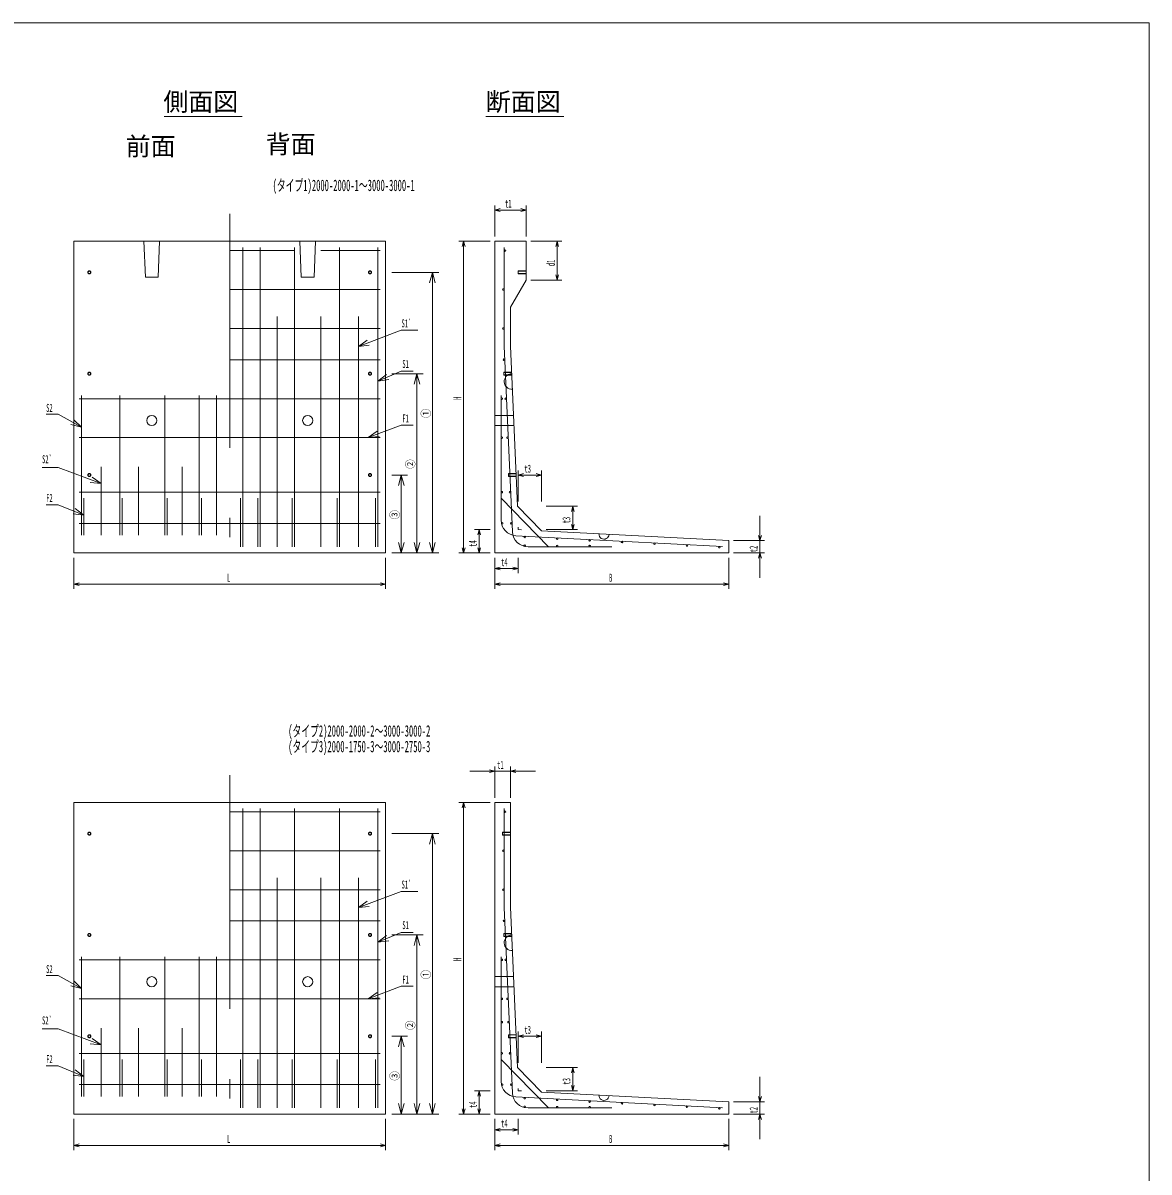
# Model space of a CAD drawing. Units: millimetres, scale not verified. Extents: x 105 to 20295, y 75 to 14175.
# Drawn here: x 13074 to 20295, y 6804 to 14175 of the extents above; entities that cross this region are included whole.
import ezdxf
from ezdxf.enums import TextEntityAlignment as Align

# ---------------------------------------------------------------- set-up
doc = ezdxf.new("R2010")
doc.units = ezdxf.units.MM
doc.header["$LTSCALE"] = 50
for name, pattern in [('USER1', [50.5, 30, -9, 2.5, -9]), ('USER2', [8, 6, -2]), ('USER3', [12.6, 8.4, -4.2])]:
    doc.linetypes.add(name, pattern=pattern)
doc.layers.add('1', color=7, linetype='Continuous', lineweight=18)
doc.layers.add('128', color=7, linetype='Continuous', lineweight=18)
doc.styles.add('ＭＳ ゴシック', font='')
doc.styles.get('ＭＳ ゴシック').set_extended_font_data('MS Gothic')

msp = doc.modelspace()

# ---------------------------------------------------------------- linework, layer by layer
at = {"layer": '1'}
for p, q in [((20295, 14175), (105, 14175)), ((20295, 75), (20295, 14175)), ((16100, 13005), (16100, 12805)), ((16100, 12975), (16133.81, 12984.06)), ((16100, 12975), (16300, 12975)), ((16100, 12975), (16133.81, 12965.94)), ((16300, 12975), (16266.19, 12984.06)), ((16300, 12975), (16266.19, 12965.94)), ((16300, 13005), (16300, 12805)), ((15870, 12775), (16070, 12775)), ((15900, 12775), (15890.94, 12741.19)), ((15900, 12775), (15900, 10775)), ((15900, 12775), (15909.06, 12741.19)), ((16530, 12775), (16330, 12775)), ((16500, 12775), (16490.94, 12741.19)), ((16500, 12775), (16500, 12525)), ((16500, 12775), (16509.06, 12741.19)), ((15740, 12575), (15440, 12575)), ((15700, 12575), (15681.88, 12507.39)), ((15700, 10775), (15700, 12575)), ((15700, 12575), (15718.12, 12507.39)), ((16500, 12525), (16490.94, 12558.81)), ((16500, 12525), (16509.06, 12558.81)), ((16530, 12525), (16330, 12525)), ((15225, 12100.36), (15500, 12203.55)), ((15500, 12203.55), (15606.85, 12203.55)), ((15225, 12100.36), (15281.94, 12141.07)), ((15225, 12100.36), (15294.67, 12107.15)), ((15350, 11877.53), (15500, 11940.93)), ((15350, 11877.53), (15405.23, 11920.54)), ((15350, 11877.53), (15419.33, 11887.16)), ((15640, 11925), (15440, 11925)), ((15500, 11940.93), (15576.9, 11940.93)), ((15600, 11925), (15581.88, 11857.39)), ((15600, 10775), (15600, 11925)), ((15600, 11925), (15618.12, 11857.39)), ((13300, 11664.89), (13223.1, 11664.89)), ((13450, 11581.57), (13300, 11664.89)), ((13450, 11581.57), (13382.09, 11598.56)), ((13450, 11581.57), (13399.69, 11630.24)), ((15288.78, 11515), (15500, 11595.88)), ((15500, 11595.88), (15576.9, 11595.88)), ((15288.78, 11515), (15345.45, 11556.1)), ((15288.78, 11515), (15358.4, 11522.26)), ((13300, 11323.59), (13196.85, 11323.59)), ((13575, 11220.4), (13300, 11323.59)), ((16250, 11305), (16250, 11105)), ((16250, 11275), (16283.81, 11284.06)), ((16400, 11275), (16366.19, 11284.06)), ((16400, 11305), (16400, 11105)), ((13575, 11220.4), (13505.33, 11227.19)), ((13575, 11220.4), (13518.06, 11261.12)), ((15540, 11275), (15440, 11275)), ((15500, 11275), (15481.88, 11207.39)), ((15500, 10775), (15500, 11275)), ((15500, 11275), (15518.12, 11207.39)), ((16250, 11275), (16400, 11275)), ((16250, 11275), (16283.81, 11265.94)), ((16400, 11275), (16366.19, 11265.94)), ((13300, 11084.76), (13223.1, 11084.76)), ((13465, 11017.53), (13300, 11084.76)), ((13465, 11017.53), (13409.22, 11059.82)), ((16630, 11075), (16430, 11075)), ((16600, 11075), (16590.94, 11041.19)), ((16600, 11075), (16600, 10925)), ((16600, 11075), (16609.06, 11041.19)), ((13465, 11017.53), (13395.55, 11026.26)), ((17800, 11014.38), (17800, 10615)), ((15970, 10925), (16070, 10925)), ((16000, 10925), (15990.94, 10891.19)), ((16000, 10775), (16000, 10925)), ((16000, 10925), (16009.06, 10891.19)), ((16630, 10925), (16430, 10925)), ((16600, 10925), (16590.94, 10958.81)), ((16600, 10925), (16609.06, 10958.81)), ((15500, 10775), (15481.88, 10842.61)), ((15500, 10775), (15518.12, 10842.61)), ((15600, 10775), (15581.88, 10842.61)), ((15600, 10775), (15618.12, 10842.61)), ((15700, 10775), (15681.88, 10842.61)), ((15700, 10775), (15718.12, 10842.61)), ((17830, 10854.38), (17630, 10854.38)), ((17800, 10854.38), (17790.94, 10888.19)), ((17800, 10854.38), (17809.06, 10888.19)), ((15740, 10775), (15440, 10775)), ((15640, 10775), (15440, 10775)), ((15540, 10775), (15440, 10775)), ((15870, 10775), (16070, 10775)), ((15900, 10775), (15890.94, 10808.81)), ((15900, 10775), (15909.06, 10808.81)), ((15970, 10775), (16070, 10775)), ((16000, 10775), (15990.94, 10808.81)), ((16000, 10775), (16009.06, 10808.81)), ((17830, 10775), (17630, 10775)), ((17800, 10775), (17790.94, 10741.19)), ((17800, 10775), (17809.06, 10741.19)), ((13400, 10545), (13400, 10745)), ((15400, 10545), (15400, 10745)), ((16100, 10545), (16100, 10745)), ((16100, 10645), (16100, 10745)), ((16250, 10645), (16250, 10745)), ((17600, 10545), (17600, 10745)), ((16100, 10675), (16133.81, 10684.06)), ((16100, 10675), (16250, 10675)), ((16100, 10675), (16133.81, 10665.94)), ((16250, 10675), (16216.19, 10684.06)), ((16250, 10675), (16216.19, 10665.94)), ((13400, 10575), (13433.81, 10584.06)), ((15400, 10575), (13400, 10575)), ((13400, 10575), (13433.81, 10565.94)), ((15400, 10575), (15366.19, 10584.06)), ((15400, 10575), (15366.19, 10565.94)), ((16100, 10575), (16133.81, 10584.06)), ((16100, 10575), (17600, 10575)), ((16100, 10575), (16133.81, 10565.94)), ((17600, 10575), (17566.19, 10584.06)), ((17600, 10575), (17566.19, 10565.94)), ((15940, 9375), (16360, 9375)), ((16100, 9375), (16066.19, 9384.06)), ((16100, 9375), (16066.19, 9365.94)), ((16100, 9405), (16100, 9205)), ((16200, 9405), (16200, 9205)), ((16200, 9375), (16233.81, 9384.06)), ((16200, 9375), (16233.81, 9365.94)), ((15870, 9175), (16070, 9175)), ((15900, 9175), (15890.94, 9141.19)), ((15900, 9175), (15900, 7175)), ((15900, 9175), (15909.06, 9141.19)), ((15740, 8975), (15440, 8975)), ((15700, 8975), (15681.88, 8907.39)), ((15700, 7175), (15700, 8975)), ((15700, 8975), (15718.12, 8907.39)), ((15225, 8500.36), (15500, 8603.55)), ((15500, 8603.55), (15606.85, 8603.55)), ((15225, 8500.36), (15281.94, 8541.07)), ((15225, 8500.36), (15294.67, 8507.15)), ((15350, 8277.53), (15500, 8340.93)), ((15500, 8340.93), (15576.9, 8340.93)), ((15350, 8277.53), (15405.23, 8320.54)), ((15350, 8277.53), (15419.33, 8287.16)), ((15640, 8325), (15440, 8325)), ((15600, 8325), (15581.88, 8257.39)), ((15600, 7175), (15600, 8325)), ((15600, 8325), (15618.12, 8257.39)), ((13300, 8064.89), (13223.1, 8064.89)), ((13450, 7981.57), (13300, 8064.89)), ((13450, 7981.57), (13382.09, 7998.56)), ((13450, 7981.57), (13399.69, 8030.24)), ((15288.78, 7915), (15500, 7995.88)), ((15500, 7995.88), (15576.9, 7995.88)), ((15288.78, 7915), (15345.45, 7956.1)), ((15288.78, 7915), (15358.4, 7922.26)), ((13300, 7723.59), (13196.85, 7723.59)), ((13575, 7620.4), (13300, 7723.59)), ((15540, 7675), (15440, 7675)), ((15500, 7675), (15481.88, 7607.39)), ((15500, 7175), (15500, 7675)), ((15500, 7675), (15518.12, 7607.39)), ((16250, 7705), (16250, 7505)), ((16250, 7675), (16283.81, 7684.06)), ((16250, 7675), (16400, 7675)), ((16250, 7675), (16283.81, 7665.94)), ((16400, 7675), (16366.19, 7684.06)), ((16400, 7675), (16366.19, 7665.94)), ((16400, 7705), (16400, 7505)), ((13575, 7620.4), (13505.33, 7627.19)), ((13575, 7620.4), (13518.06, 7661.12)), ((13300, 7484.76), (13223.1, 7484.76)), ((13465, 7417.53), (13300, 7484.76)), ((13465, 7417.53), (13409.22, 7459.82)), ((16630, 7475), (16430, 7475)), ((16600, 7475), (16590.94, 7441.19)), ((16600, 7475), (16600, 7325)), ((16600, 7475), (16609.06, 7441.19)), ((13465, 7417.53), (13395.55, 7426.26)), ((17800, 7414.38), (17800, 7015)), ((15970, 7325), (16070, 7325)), ((16000, 7325), (15990.94, 7291.19)), ((16000, 7175), (16000, 7325)), ((16000, 7325), (16009.06, 7291.19)), ((16630, 7325), (16430, 7325)), ((16600, 7325), (16590.94, 7358.81)), ((16600, 7325), (16609.06, 7358.81)), ((15500, 7175), (15481.88, 7242.61)), ((15500, 7175), (15518.12, 7242.61)), ((15600, 7175), (15581.88, 7242.61)), ((15600, 7175), (15618.12, 7242.61)), ((15700, 7175), (15681.88, 7242.61)), ((15700, 7175), (15718.12, 7242.61)), ((17830, 7254.38), (17630, 7254.38)), ((17800, 7254.38), (17790.94, 7288.19)), ((17800, 7254.38), (17809.06, 7288.19)), ((15740, 7175), (15440, 7175)), ((15640, 7175), (15440, 7175)), ((15540, 7175), (15440, 7175)), ((15870, 7175), (16070, 7175)), ((15900, 7175), (15890.94, 7208.81)), ((15900, 7175), (15909.06, 7208.81)), ((15970, 7175), (16070, 7175)), ((16000, 7175), (15990.94, 7208.81)), ((16000, 7175), (16009.06, 7208.81)), ((17830, 7175), (17630, 7175)), ((17800, 7175), (17790.94, 7141.19)), ((17800, 7175), (17809.06, 7141.19)), ((13400, 6945), (13400, 7145)), ((15400, 6945), (15400, 7145)), ((16100, 6945), (16100, 7145)), ((16100, 7045), (16100, 7145)), ((16100, 7075), (16133.81, 7084.06)), ((16250, 7075), (16216.19, 7084.06)), ((16250, 7045), (16250, 7145)), ((17600, 6945), (17600, 7145)), ((16100, 7075), (16250, 7075)), ((16100, 7075), (16133.81, 7065.94)), ((16250, 7075), (16216.19, 7065.94)), ((13400, 6975), (13433.81, 6984.06)), ((15400, 6975), (13400, 6975)), ((13400, 6975), (13433.81, 6965.94)), ((15400, 6975), (15366.19, 6984.06)), ((15400, 6975), (15366.19, 6965.94)), ((16100, 6975), (16133.81, 6984.06)), ((16100, 6975), (17600, 6975)), ((16100, 6975), (16133.81, 6965.94)), ((17600, 6975), (17566.19, 6984.06)), ((17600, 6975), (17566.19, 6965.94))]:
    msp.add_line(p, q, dxfattribs=at)
at = {"layer": '1', "linetype": 'USER2'}
for p, q in [((16300, 12585), (16250, 12585)), ((16250, 12585), (16250, 12565)), ((16300, 12583), (16250, 12583)), ((16300, 12567), (16250, 12567)), ((16300, 12565), (16250, 12565)), ((16207.88, 11935), (16157.88, 11935)), ((16157.88, 11935), (16157.88, 11915)), ((16207.52, 11933), (16157.88, 11933)), ((16208.23, 11917), (16157.88, 11917)), ((16157.88, 11915), (16208.32, 11915)), ((16236.37, 11285), (16186.81, 11285)), ((16186.81, 11285), (16186.81, 11265)), ((16236.46, 11283), (16186.81, 11283)), ((16237.17, 11267), (16186.81, 11267)), ((16186.81, 11265), (16237.26, 11265)), ((16200, 8985), (16150, 8985)), ((16150, 8985), (16150, 8965)), ((16200, 8983), (16150, 8983)), ((16200, 8967), (16150, 8967)), ((16200, 8965), (16150, 8965)), ((16207.88, 8335), (16157.88, 8335)), ((16157.88, 8335), (16157.88, 8315)), ((16207.52, 8333), (16157.88, 8333)), ((16208.23, 8317), (16157.88, 8317)), ((16157.88, 8315), (16208.32, 8315)), ((16236.37, 7685), (16186.81, 7685)), ((16186.81, 7685), (16186.81, 7665)), ((16236.46, 7683), (16186.81, 7683)), ((16237.17, 7667), (16186.81, 7667)), ((16186.81, 7665), (16237.26, 7665))]:
    msp.add_line(p, q, dxfattribs=at)
for centre, radius in [((13500, 12575), 10), ((13500, 12575), 8), ((15300, 12575), 10), ((15300, 12575), 8), ((13500, 11925), 10), ((13500, 11925), 8), ((15300, 11925), 10), ((15300, 11925), 8), ((13500, 11275), 10), ((13500, 11275), 8), ((15300, 11275), 10), ((15300, 11275), 8), ((13500, 8975), 10), ((13500, 8975), 8), ((15300, 8975), 10), ((15300, 8975), 8), ((13500, 8325), 10), ((13500, 8325), 8), ((15300, 8325), 10), ((15300, 8325), 8), ((13500, 7675), 10), ((13500, 7675), 8), ((15300, 7675), 10), ((15300, 7675), 8)]:
    msp.add_circle(centre, radius, dxfattribs=at)
at = {"layer": '128'}
for p, q in [((13979.92, 13575), (14479.92, 13575)), ((16042, 13575.86), (16542, 13575.86)), ((13400, 12775), (13400, 10775)), ((13400, 12775), (15400, 12775)), ((13400, 12775), (15400, 12775)), ((13400, 12775), (15400, 12775)), ((13400, 12775), (15400, 12775)), ((13400, 12775), (15400, 12775)), ((13400, 12775), (15400, 12775)), ((13400, 12775), (15400, 12775)), ((13400, 12775), (15400, 12775)), ((15400, 12775), (15400, 10775)), ((16100, 12775), (16100, 10775)), ((16200, 12775), (16100, 12775)), ((16200, 12775), (16300, 12775)), ((16300, 12775), (16300, 12525)), ((14400, 12715), (14815, 12715)), ((14485, 12735), (14485, 10815)), ((14595, 12735), (14595, 10815)), ((14815, 12735), (14815, 10815)), ((14985, 12715), (15365, 12715)), ((15105, 12735), (15105, 10815)), ((15350, 12735), (15350, 10815)), ((16160, 12735), (16160, 12101.11)), ((14400, 12465), (15365, 12465)), ((16300, 12525), (16200, 12352)), ((16200, 12352), (16200, 12102)), ((14705, 12292), (14705, 10815)), ((14985, 12292), (14985, 10815)), ((15225, 12292), (15225, 10815)), ((14400, 12215), (15365, 12215)), ((16212.99, 10910.55), (16160, 12101.11)), ((16200, 12102), (16245.71, 11075)), ((14400, 12015), (15365, 12015)), ((13435, 11765), (15365, 11765)), ((13450, 11785), (13450, 10888.41)), ((13695, 11785), (13695, 10888.41)), ((13985, 11785), (13985, 10888.41)), ((14205, 11785), (14205, 10888.41)), ((14315, 11785), (14315, 10888.41)), ((16140, 10985.61), (16140, 11785)), ((16100, 11657.5), (16219.79, 11657.5)), ((16100, 11592.5), (16222.68, 11592.5)), ((13435, 11515), (15365, 11515)), ((13575, 11327), (13575, 10888.41)), ((13815, 11327), (13815, 10888.41)), ((14095, 11327), (14095, 10888.41)), ((13435, 11165), (15365, 11165)), ((13465, 11125.93), (13465, 10888.41)), ((13710, 11125.93), (13710, 10888.41)), ((14000, 11125.93), (14000, 10888.41)), ((14220, 11125.93), (14220, 10888.41)), ((14470, 11125.93), (14470, 10815)), ((14580, 11125.93), (14580, 10815)), ((14800, 11125.93), (14800, 10815)), ((15090, 11125.93), (15090, 10815)), ((15335, 11125.93), (15335, 10815)), ((16140, 11125.93), (16443.92, 10815)), ((16245.71, 11075), (16400, 10917.15)), ((13435, 10965), (15365, 10965)), ((16249.56, 10940.38), (16250, 10925)), ((16250, 10925), (16270.04, 10923.95)), ((16400, 10917.15), (17600, 10854.38)), ((16234.78, 10885.74), (17560, 10816.42)), ((17600, 10775), (17600, 10854.38)), ((15400, 10775), (13400, 10775)), ((16100, 10775), (17600, 10775)), ((16312.9, 10815), (16850, 10815)), ((13400, 9175), (13400, 7175)), ((13400, 9175), (15400, 9175)), ((13400, 9175), (15400, 9175)), ((13400, 9175), (15400, 9175)), ((13400, 9175), (15400, 9175)), ((13400, 9175), (15400, 9175)), ((13400, 9175), (15400, 9175)), ((13400, 9175), (15400, 9175)), ((13400, 9175), (15400, 9175)), ((15400, 9175), (15400, 7175)), ((16100, 9175), (16100, 7175)), ((16200, 9175), (16100, 9175)), ((16200, 9175), (16200, 8502)), ((14400, 9115), (15365, 9115)), ((14485, 9135), (14485, 7215)), ((14595, 9135), (14595, 7215)), ((14815, 9135), (14815, 7215)), ((15105, 9135), (15105, 7215)), ((15350, 9135), (15350, 7215)), ((16160, 9135), (16160, 8501.11)), ((14400, 8865), (15365, 8865)), ((14705, 8692), (14705, 7215)), ((14985, 8692), (14985, 7215)), ((15225, 8692), (15225, 7215)), ((14400, 8615), (15365, 8615)), ((16212.99, 7310.55), (16160, 8501.11)), ((16200, 8502), (16245.71, 7475)), ((14400, 8415), (15365, 8415)), ((13450, 8185), (13450, 7288.41)), ((13695, 8185), (13695, 7288.41)), ((13985, 8185), (13985, 7288.41)), ((14205, 8185), (14205, 7288.41)), ((14315, 8185), (14315, 7288.41)), ((16140, 7385.61), (16140, 8185)), ((13435, 8165), (15365, 8165)), ((16100, 8057.5), (16219.79, 8057.5)), ((16100, 7992.5), (16222.68, 7992.5)), ((13435, 7915), (15365, 7915)), ((13575, 7727), (13575, 7288.41)), ((13815, 7727), (13815, 7288.41)), ((14095, 7727), (14095, 7288.41)), ((13435, 7565), (15365, 7565)), ((13465, 7525.93), (13465, 7288.41)), ((13710, 7525.93), (13710, 7288.41)), ((14000, 7525.93), (14000, 7288.41)), ((14220, 7525.93), (14220, 7288.41)), ((14470, 7525.93), (14470, 7215)), ((14580, 7525.93), (14580, 7215)), ((14800, 7525.93), (14800, 7215)), ((15090, 7525.93), (15090, 7215)), ((15335, 7525.93), (15335, 7215)), ((16140, 7525.93), (16443.92, 7215)), ((16245.71, 7475), (16400, 7317.15)), ((13435, 7365), (15365, 7365)), ((16249.56, 7340.38), (16250, 7325)), ((16250, 7325), (16270.04, 7323.95)), ((16400, 7317.15), (17600, 7254.38)), ((16234.78, 7285.74), (17560, 7216.42)), ((17600, 7175), (17600, 7254.38)), ((15400, 7175), (13400, 7175)), ((16100, 7175), (17600, 7175)), ((16312.9, 7215), (16850, 7215))]:
    msp.add_line(p, q, dxfattribs=at)
at = {"layer": '128', "linetype": 'USER1'}
for p, q in [((14400, 12950.5), (14400, 10646.07)), ((14400, 9350.5), (14400, 7046.07))]:
    msp.add_line(p, q, dxfattribs=at)
at = {"layer": '128', "linetype": 'USER3'}
for p, q in [((13859.25, 12543.82), (13850, 12775)), ((13940.75, 12543.82), (13950, 12775)), ((14859.25, 12543.82), (14850, 12775)), ((14950, 12775), (14940.75, 12543.82)), ((13859.25, 12543.82), (13940.75, 12543.82)), ((14859.25, 12543.82), (14940.75, 12543.82))]:
    msp.add_line(p, q, dxfattribs=at)
at = {"layer": '128'}
for centre, radius in [((16165, 12715), 5), ((16165, 12715), 5), ((16155, 12465), 5), ((16155, 12465), 5), ((16155, 12215), 5), ((16155, 12215), 5), ((16158.83, 12015), 5), ((16158.83, 12015), 5), ((16145, 11765), 5), ((16145, 11765), 5), ((16169.96, 11765), 5), ((16169.96, 11765), 5), ((13900, 11625), 32.5), ((14900, 11625), 32.5), ((16145, 11515), 5), ((16145, 11515), 5), ((16181.09, 11515), 5), ((16181.09, 11515), 5), ((16145, 11165), 5), ((16145, 11165), 5), ((16196.67, 11165), 5), ((16196.67, 11165), 5), ((16147.15, 10965), 5), ((16147.15, 10965), 5), ((16205.57, 10965), 5), ((16205.57, 10965), 5), ((16292, 10877.75), 5), ((16292, 10877.75), 5), ((16500, 10866.87), 5), ((16500, 10866.87), 5), ((16708, 10855.99), 5), ((16708, 10855.99), 5), ((16916, 10845.11), 5), ((16916, 10845.11), 5), ((17124, 10834.23), 5), ((17124, 10834.23), 5), ((16292, 10822.21), 5), ((16292, 10822.21), 5), ((16500, 10820), 5), ((16500, 10820), 5), ((16708, 10820), 5), ((16708, 10820), 5), ((17332, 10823.35), 5), ((17332, 10823.35), 5), ((17540, 10812.47), 5), ((17540, 10812.47), 5), ((16165, 9115), 5), ((16165, 9115), 5), ((16155, 8865), 5), ((16155, 8865), 5), ((16155, 8615), 5), ((16155, 8615), 5), ((16158.83, 8415), 5), ((16158.83, 8415), 5), ((16145, 8165), 5), ((16145, 8165), 5), ((16169.96, 8165), 5), ((16169.96, 8165), 5), ((13900, 8025), 32.5), ((14900, 8025), 32.5), ((16145, 7915), 5), ((16145, 7915), 5), ((16181.09, 7915), 5), ((16181.09, 7915), 5), ((16145, 7765), 5), ((16145, 7765), 5), ((16187.77, 7765), 5), ((16187.77, 7765), 5), ((16145, 7565), 5), ((16145, 7565), 5), ((16196.67, 7565), 5), ((16196.67, 7565), 5), ((16147.15, 7365), 5), ((16147.15, 7365), 5), ((16205.57, 7365), 5), ((16205.57, 7365), 5), ((16292, 7277.75), 5), ((16292, 7277.75), 5), ((16292, 7222.21), 5), ((16292, 7222.21), 5), ((16500, 7266.87), 5), ((16500, 7266.87), 5), ((16500, 7220), 5), ((16500, 7220), 5), ((16708, 7255.99), 5), ((16708, 7255.99), 5), ((16708, 7220), 5), ((16708, 7220), 5), ((16916, 7245.11), 5), ((16916, 7245.11), 5), ((17124, 7234.23), 5), ((17124, 7234.23), 5), ((17332, 7223.35), 5), ((17332, 7223.35), 5), ((17540, 7212.47), 5), ((17540, 7212.47), 5)]:
    msp.add_circle(centre, radius, dxfattribs=at)
for centre, radius, start, end in [((16210.1, 11875), 50, 92.54869, 272.54869), ((16240, 10985.61), 100, 180, 267.00571), ((16312.9, 10915), 100, 182.54869, 270), ((16800, 10896.23), 32.5, 177.00571, 357.00571), ((16210.1, 8275), 50, 92.54869, 272.54869), ((16240, 7385.61), 100, 180, 267.00571), ((16312.9, 7315), 100, 182.54869, 270), ((16800, 7296.23), 32.5, 177.00571, 357.00571)]:
    msp.add_arc(centre, radius, start, end, dxfattribs=at)

# ---------------------------------------------------------------- texts
at = {"layer": '1', "style": 'ＭＳ ゴシック'}
for s, height, width, p in [('(タイプ1)2000-2000-1～3000-3000-1', 73.31, 0.55, (14675, 13075)), ('t1', 51.32, 0.5, (16165, 12975)), ('S1`', 51.32, 0.5, (15501.85, 12207.03)), ('S1', 51.32, 0.5, (15506.9, 11946.7)), ('S2', 51.32, 0.5, (13223.1, 11664.89)), ('F1', 51.32, 0.5, (15506.9, 11597.32)), ('S2`', 51.32, 0.5, (13196.85, 11335.78)), ('t3', 51.32, 0.5, (16290, 11275)), ('F2', 51.32, 0.5, (13223.1, 11087.18)), ('t4', 51.32, 0.5, (16140, 10675)), ('L', 51.32, 0.5, (14382.5, 10575)), ('B', 51.32, 0.5, (16832.5, 10575)), ('(タイプ2)2000-2000-2～3000-3000-2', 73.31, 0.55, (14775, 9575)), ('(タイプ3)2000-1750-3～3000-2750-3', 73.31, 0.55, (14775, 9475)), ('t1', 51.32, 0.5, (16115, 9375)), ('S1`', 51.32, 0.5, (15501.85, 8607.03)), ('S1', 51.32, 0.5, (15506.9, 8346.7)), ('S2', 51.32, 0.5, (13223.1, 8064.89)), ('F1', 51.32, 0.5, (15506.9, 7997.32)), ('S2`', 51.32, 0.5, (13196.85, 7735.78)), ('t3', 51.32, 0.5, (16290, 7675)), ('F2', 51.32, 0.5, (13223.1, 7487.18)), ('t4', 51.32, 0.5, (16140, 7075)), ('L', 51.32, 0.5, (14382.5, 6975)), ('B', 51.32, 0.5, (16832.5, 6975))]:
    msp.add_text(s, height=height, dxfattribs=dict(at, width=width)).set_placement(p, align=Align.BOTTOM_LEFT)
for s, width, p in [('d1', 0.5, (16500, 12615)), ('H', 0.5, (15900, 11757.5)), ('①', 0.85, (15700, 11640)), ('②', 0.85, (15600, 11315)), ('③', 0.85, (15500, 10990)), ('t3', 0.5, (16600, 10965)), ('t4', 0.5, (16000, 10815)), ('t2', 0.5, (17800, 10779.69)), ('H', 0.5, (15900, 8157.5)), ('①', 0.85, (15700, 8040)), ('②', 0.85, (15600, 7715)), ('③', 0.85, (15500, 7390)), ('t3', 0.5, (16600, 7365)), ('t4', 0.5, (16000, 7215)), ('t2', 0.5, (17800, 7179.69))]:
    msp.add_text(s, height=51.32, rotation=90, dxfattribs=dict(at, width=width)).set_placement(p, align=Align.BOTTOM_LEFT)
at = {"layer": '128', "style": 'ＭＳ ゴシック'}
for s, p in [('側面図', (13974.74, 13575.86)), ('断面図', (16042, 13575.86)), ('前面', (13732.66, 13290.11)), ('背面', (14630.86, 13303.72))]:
    msp.add_text(s, height=117.3, dxfattribs=at).set_placement(p, align=Align.BOTTOM_LEFT)

doc.saveas('drawing.dxf')
